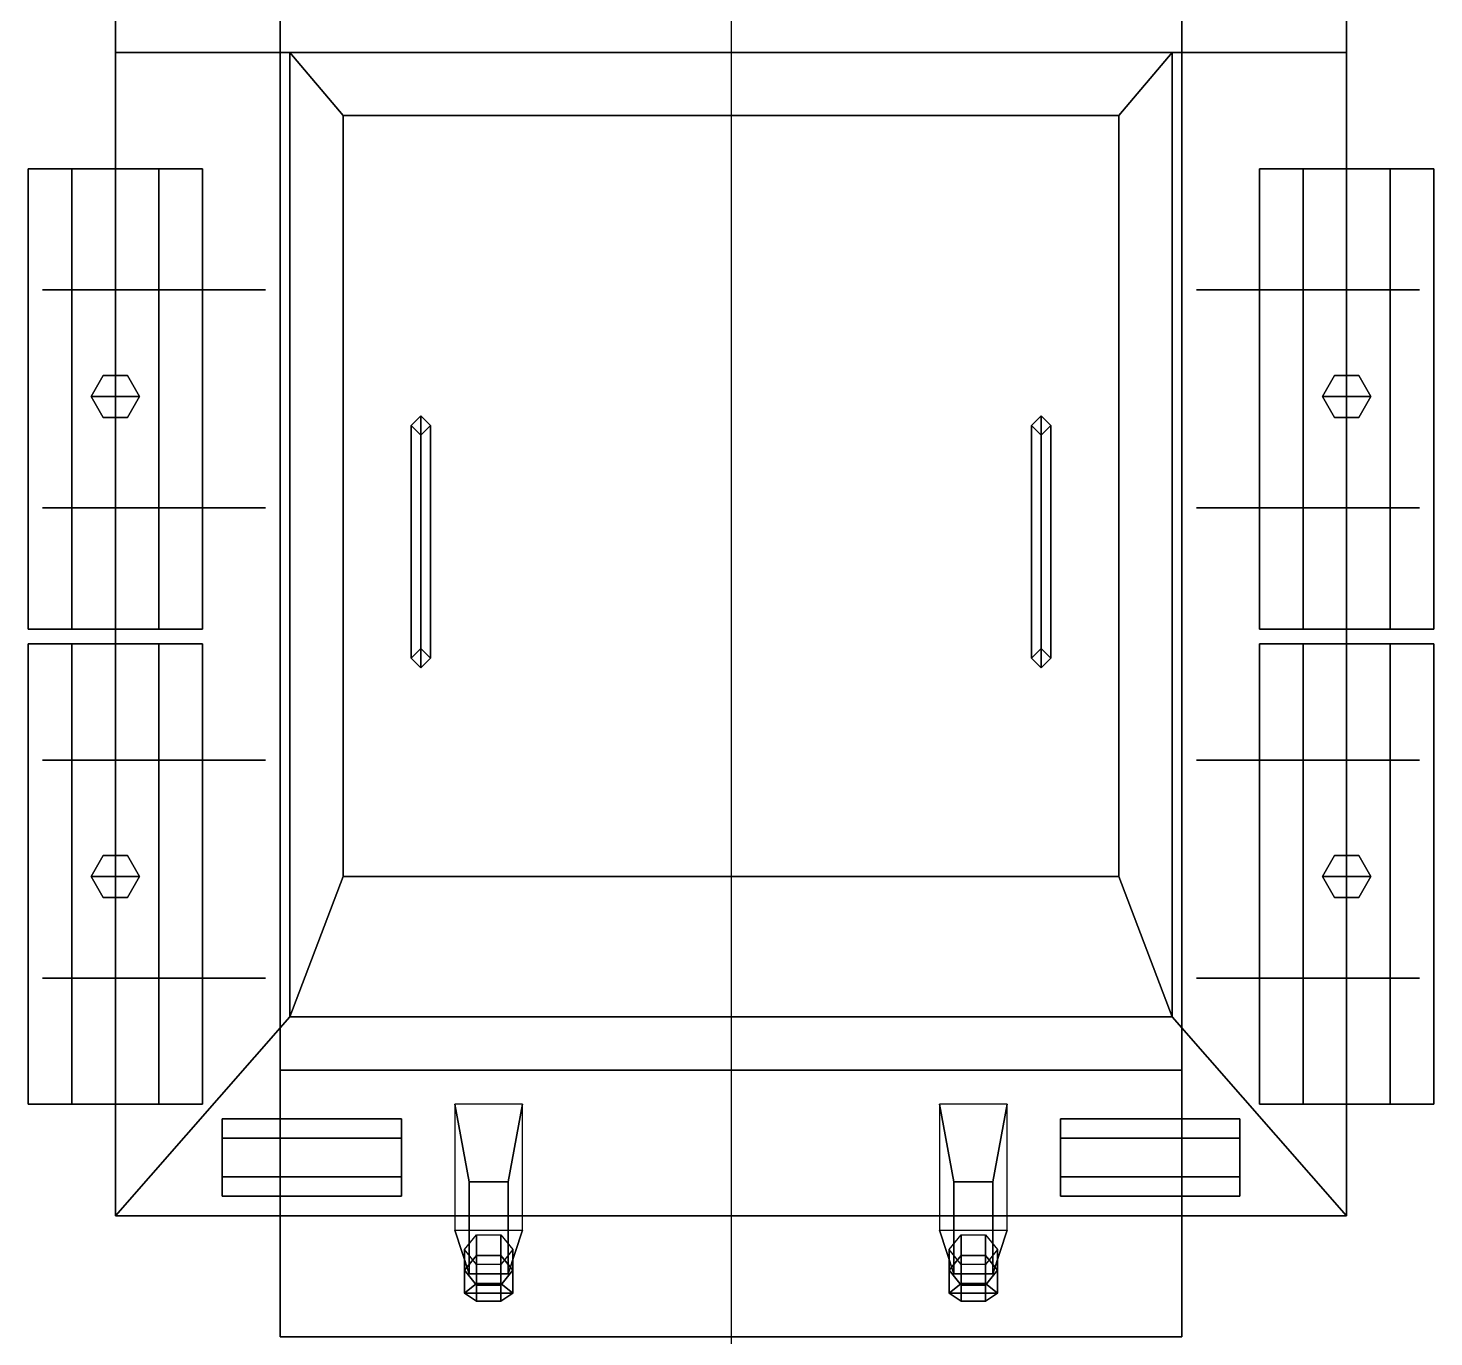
# Model space of a CAD drawing. Header units: millimetres. Extents: x -1.45 to 7, y -2.94 to 2.89.
# Drawn here: x -1.45 to 1.45, y -2.94 to -0.24 of the extents above; entities that cross this region are included whole.
import ezdxf

# ---------------------------------------------------------------- set-up
doc = ezdxf.new("R2010")
doc.units = ezdxf.units.MM

msp = doc.modelspace()

# ---------------------------------------------------------------- linework, layer by layer
msp.add_xline((0, 2.48, 1.54), (0, -1))
for points in [[(-0.93, 2.32, 0.38), (-0.93, -2.39, 0.38), (-0.93, -2.94, 0.84), (-0.93, 2.89, 0.71)], [(-0.93, 2.89, 0.71), (-0.93, -2.94, 0.84), (-0.93, -2.69, 1.11), (-0.93, 2.37, 1.11)], [(0.93, -2.94, 0.84), (0.93, -2.39, 0.38), (0.93, 2.32, 0.38), (0.93, 2.89, 0.71)], [(0.93, -2.69, 1.11), (0.93, -2.94, 0.84), (0.93, 2.89, 0.71), (0.93, 2.37, 1.11)], [(-1.27, 2.37, 1.11), (-1.27, -0.29, 1.11), (-0.93, -0.29, 1.99), (-0.93, 1.15, 1.99)], [(-0.93, 2.37, 1.11), (-0.93, -2.69, 1.11), (-1.27, -2.69, 1.11), (-1.27, 2.37, 1.11)], [(1.27, 2.37, 1.11), (1.27, -2.69, 1.11), (0.93, -2.69, 1.11), (0.93, 2.37, 1.11)], [(0.93, -0.29, 1.99), (1.27, -0.29, 1.11), (1.27, 2.37, 1.11), (0.93, 1.15, 1.99)], [(0.93, 2.32, 0.38), (0.93, -2.39, 0.38), (-0.93, -2.39, 0.38), (-0.93, 2.32, 0.38)], [(-0.93, 1.15, 1.99), (-0.93, -0.29, 1.99), (0.93, -0.29, 1.99), (0.93, 1.15, 1.99)], [(-1.27, -0.29, 1.11), (-1.27, -2.69, 1.11), (-0.91, -2.28, 1.54), (-0.91, -0.29, 1.54)], [(-0.93, -0.29, 1.99), (-1.27, -0.29, 1.11), (1.27, -0.29, 1.11), (0.93, -0.29, 1.99)], [(-0.91, -0.29, 1.54), (-0.91, -2.28, 1.54), (-0.8, -1.99, 1.66), (-0.8, -0.42, 1.66)], [(0.8, -0.42, 1.66), (0.91, -0.29, 1.54), (-0.91, -0.29, 1.54), (-0.8, -0.42, 1.66)], [(0.8, -1.99, 1.66), (0.91, -2.28, 1.54), (0.91, -0.29, 1.54), (0.8, -0.42, 1.66)], [(0.91, -2.28, 1.54), (1.27, -2.69, 1.11), (1.27, -0.29, 1.11), (0.91, -0.29, 1.54)], [(-0.8, -0.42, 1.66), (-0.8, -1.99, 1.66), (0.8, -1.99, 1.66), (0.8, -0.42, 1.66)], [(-1.36, -1.48, 1.3241), (-1.45, -1.48, 1.48), (-1.45, -0.53, 1.48), (-1.36, -0.53, 1.3241)], [(-1.45, -0.53, 1.48), (-1.09, -0.53, 1.48), (-1.18, -0.53, 1.3241), (-1.36, -0.53, 1.3241)], [(-1.45, -1.48, 1.48), (-1.36, -1.48, 1.6359), (-1.36, -0.53, 1.6359), (-1.45, -0.53, 1.48)], [(-1.36, -0.53, 1.6359), (-1.18, -0.53, 1.6359), (-1.09, -0.53, 1.48), (-1.45, -0.53, 1.48)], [(-1.18, -1.48, 1.3241), (-1.36, -1.48, 1.3241), (-1.36, -0.53, 1.3241), (-1.18, -0.53, 1.3241)], [(-1.36, -1.48, 1.6359), (-1.18, -1.48, 1.6359), (-1.18, -0.53, 1.6359), (-1.36, -0.53, 1.6359)], [(-1.09, -1.48, 1.48), (-1.18, -1.48, 1.3241), (-1.18, -0.53, 1.3241), (-1.09, -0.53, 1.48)], [(-1.18, -1.48, 1.6359), (-1.09, -1.48, 1.48), (-1.09, -0.53, 1.48), (-1.18, -0.53, 1.6359)], [(1.18, -0.53, 1.6359), (1.09, -0.53, 1.48), (1.09, -1.48, 1.48), (1.18, -1.48, 1.6359)], [(1.09, -0.53, 1.48), (1.18, -0.53, 1.3241), (1.18, -1.48, 1.3241), (1.09, -1.48, 1.48)], [(1.45, -0.53, 1.48), (1.09, -0.53, 1.48), (1.18, -0.53, 1.6359), (1.36, -0.53, 1.6359)], [(1.36, -0.53, 1.3241), (1.18, -0.53, 1.3241), (1.09, -0.53, 1.48), (1.45, -0.53, 1.48)], [(1.36, -0.53, 1.6359), (1.18, -0.53, 1.6359), (1.18, -1.48, 1.6359), (1.36, -1.48, 1.6359)], [(1.18, -0.53, 1.3241), (1.36, -0.53, 1.3241), (1.36, -1.48, 1.3241), (1.18, -1.48, 1.3241)], [(1.45, -0.53, 1.48), (1.36, -0.53, 1.6359), (1.36, -1.48, 1.6359), (1.45, -1.48, 1.48)], [(1.36, -0.53, 1.3241), (1.45, -0.53, 1.48), (1.45, -1.48, 1.48), (1.36, -1.48, 1.3241)], [(-1.33, -0.78, 1.25), (-1.11, -0.78, 1.25), (-0.96, -0.78, 1.39), (-1.42, -0.78, 1.39)], [(-1.11, -0.78, 1.25), (-1.33, -0.78, 1.25), (-1.42, -0.78, 1.39), (-0.96, -0.78, 1.39)], [(1.33, -0.78, 1.25), (1.11, -0.78, 1.25), (0.96, -0.78, 1.39), (1.42, -0.78, 1.39)], [(1.11, -0.78, 1.25), (1.33, -0.78, 1.25), (1.42, -0.78, 1.39), (0.96, -0.78, 1.39)], [(-1.295, -0.9567, 1.63), (-1.32, -1, 1.63), (-1.32, -1, 1.68), (-1.295, -0.9567, 1.68)], [(-1.32, -1, 1.68), (-1.22, -1, 1.68), (-1.245, -0.9567, 1.68), (-1.295, -0.9567, 1.68)], [(-1.245, -0.9567, 1.63), (-1.295, -0.9567, 1.63), (-1.295, -0.9567, 1.68), (-1.245, -0.9567, 1.68)], [(-1.22, -1, 1.63), (-1.245, -0.9567, 1.63), (-1.245, -0.9567, 1.68), (-1.22, -1, 1.68)], [(1.22, -1, 1.68), (1.32, -1, 1.68), (1.295, -0.9567, 1.68), (1.245, -0.9567, 1.68)], [(1.245, -0.9567, 1.63), (1.22, -1, 1.63), (1.22, -1, 1.68), (1.245, -0.9567, 1.68)], [(1.295, -0.9567, 1.63), (1.245, -0.9567, 1.63), (1.245, -0.9567, 1.68), (1.295, -0.9567, 1.68)], [(1.32, -1, 1.63), (1.295, -0.9567, 1.63), (1.295, -0.9567, 1.68), (1.32, -1, 1.68)], [(-1.32, -1, 1.63), (-1.295, -1.0433, 1.63), (-1.295, -1.0433, 1.68), (-1.32, -1, 1.68)], [(-1.295, -1.0433, 1.68), (-1.245, -1.0433, 1.68), (-1.22, -1, 1.68), (-1.32, -1, 1.68)], [(-1.245, -1.0433, 1.63), (-1.22, -1, 1.63), (-1.22, -1, 1.68), (-1.245, -1.0433, 1.68)], [(1.245, -1.0433, 1.68), (1.295, -1.0433, 1.68), (1.32, -1, 1.68), (1.22, -1, 1.68)], [(1.22, -1, 1.63), (1.245, -1.0433, 1.63), (1.245, -1.0433, 1.68), (1.22, -1, 1.68)], [(1.295, -1.0433, 1.63), (1.32, -1, 1.63), (1.32, -1, 1.68), (1.295, -1.0433, 1.68)], [(-1.295, -1.0433, 1.63), (-1.245, -1.0433, 1.63), (-1.245, -1.0433, 1.68), (-1.295, -1.0433, 1.68)], [(-0.66, -1.06, 1.74), (-0.64, -1.04, 1.76), (-0.64, -1.04, 1.66), (-0.66, -1.06, 1.66)], [(-0.64, -1.04, 1.76), (-0.66, -1.06, 1.74), (-0.66, -1.54, 1.74), (-0.64, -1.56, 1.76)], [(-0.64, -1.04, 1.76), (-0.62, -1.06, 1.74), (-0.62, -1.06, 1.66), (-0.64, -1.04, 1.66)], [(-0.62, -1.06, 1.74), (-0.64, -1.04, 1.76), (-0.64, -1.56, 1.76), (-0.62, -1.54, 1.74)], [(0.62, -1.06, 1.74), (0.64, -1.04, 1.76), (0.64, -1.04, 1.66), (0.62, -1.06, 1.66)], [(0.64, -1.04, 1.76), (0.62, -1.06, 1.74), (0.62, -1.54, 1.74), (0.64, -1.56, 1.76)], [(0.64, -1.04, 1.76), (0.66, -1.06, 1.74), (0.66, -1.06, 1.66), (0.64, -1.04, 1.66)], [(0.66, -1.06, 1.74), (0.64, -1.04, 1.76), (0.64, -1.56, 1.76), (0.66, -1.54, 1.74)], [(1.245, -1.0433, 1.63), (1.295, -1.0433, 1.63), (1.295, -1.0433, 1.68), (1.245, -1.0433, 1.68)], [(-0.64, -1.08, 1.72), (-0.66, -1.06, 1.74), (-0.66, -1.06, 1.66), (-0.64, -1.08, 1.66)], [(-0.66, -1.06, 1.74), (-0.64, -1.08, 1.72), (-0.64, -1.52, 1.72), (-0.66, -1.54, 1.74)], [(-0.62, -1.06, 1.74), (-0.64, -1.08, 1.72), (-0.64, -1.08, 1.66), (-0.62, -1.06, 1.66)], [(-0.64, -1.08, 1.72), (-0.62, -1.06, 1.74), (-0.62, -1.54, 1.74), (-0.64, -1.52, 1.72)], [(0.64, -1.08, 1.72), (0.62, -1.06, 1.74), (0.62, -1.06, 1.66), (0.64, -1.08, 1.66)], [(0.62, -1.06, 1.74), (0.64, -1.08, 1.72), (0.64, -1.52, 1.72), (0.62, -1.54, 1.74)], [(0.66, -1.06, 1.74), (0.64, -1.08, 1.72), (0.64, -1.08, 1.66), (0.66, -1.06, 1.66)], [(0.64, -1.08, 1.72), (0.66, -1.06, 1.74), (0.66, -1.54, 1.74), (0.64, -1.52, 1.72)], [(-1.11, -1.23, 1.25), (-1.33, -1.23, 1.25), (-1.42, -1.23, 1.39), (-0.96, -1.23, 1.39)], [(-1.33, -1.23, 1.25), (-1.11, -1.23, 1.25), (-0.96, -1.23, 1.39), (-1.42, -1.23, 1.39)], [(1.11, -1.23, 1.25), (1.33, -1.23, 1.25), (1.42, -1.23, 1.39), (0.96, -1.23, 1.39)], [(1.33, -1.23, 1.25), (1.11, -1.23, 1.25), (0.96, -1.23, 1.39), (1.42, -1.23, 1.39)], [(-1.36, -1.48, 1.3241), (-1.18, -1.48, 1.3241), (-1.09, -1.48, 1.48), (-1.45, -1.48, 1.48)], [(-1.45, -1.48, 1.48), (-1.09, -1.48, 1.48), (-1.18, -1.48, 1.6359), (-1.36, -1.48, 1.6359)], [(1.36, -1.48, 1.6359), (1.18, -1.48, 1.6359), (1.09, -1.48, 1.48), (1.45, -1.48, 1.48)], [(1.45, -1.48, 1.48), (1.09, -1.48, 1.48), (1.18, -1.48, 1.3241), (1.36, -1.48, 1.3241)], [(-1.45, -1.51, 1.48), (-1.09, -1.51, 1.48), (-1.18, -1.51, 1.3241), (-1.36, -1.51, 1.3241)], [(-1.36, -2.46, 1.3241), (-1.45, -2.46, 1.48), (-1.45, -1.51, 1.48), (-1.36, -1.51, 1.3241)], [(-1.36, -1.51, 1.6359), (-1.18, -1.51, 1.6359), (-1.09, -1.51, 1.48), (-1.45, -1.51, 1.48)], [(-1.45, -2.46, 1.48), (-1.36, -2.46, 1.6359), (-1.36, -1.51, 1.6359), (-1.45, -1.51, 1.48)], [(-1.18, -2.46, 1.3241), (-1.36, -2.46, 1.3241), (-1.36, -1.51, 1.3241), (-1.18, -1.51, 1.3241)], [(-1.36, -2.46, 1.6359), (-1.18, -2.46, 1.6359), (-1.18, -1.51, 1.6359), (-1.36, -1.51, 1.6359)], [(-1.09, -2.46, 1.48), (-1.18, -2.46, 1.3241), (-1.18, -1.51, 1.3241), (-1.09, -1.51, 1.48)], [(-1.18, -2.46, 1.6359), (-1.09, -2.46, 1.48), (-1.09, -1.51, 1.48), (-1.18, -1.51, 1.6359)], [(-0.66, -1.54, 1.74), (-0.64, -1.52, 1.72), (-0.64, -1.52, 1.66), (-0.66, -1.54, 1.66)], [(-0.64, -1.52, 1.72), (-0.62, -1.54, 1.74), (-0.62, -1.54, 1.66), (-0.64, -1.52, 1.66)], [(0.62, -1.54, 1.74), (0.64, -1.52, 1.72), (0.64, -1.52, 1.66), (0.62, -1.54, 1.66)], [(0.64, -1.52, 1.72), (0.66, -1.54, 1.74), (0.66, -1.54, 1.66), (0.64, -1.52, 1.66)], [(1.36, -1.51, 1.3241), (1.18, -1.51, 1.3241), (1.09, -1.51, 1.48), (1.45, -1.51, 1.48)], [(1.09, -1.51, 1.48), (1.18, -1.51, 1.3241), (1.18, -2.46, 1.3241), (1.09, -2.46, 1.48)], [(1.45, -1.51, 1.48), (1.09, -1.51, 1.48), (1.18, -1.51, 1.6359), (1.36, -1.51, 1.6359)], [(1.18, -1.51, 1.6359), (1.09, -1.51, 1.48), (1.09, -2.46, 1.48), (1.18, -2.46, 1.6359)], [(1.18, -1.51, 1.3241), (1.36, -1.51, 1.3241), (1.36, -2.46, 1.3241), (1.18, -2.46, 1.3241)], [(1.36, -1.51, 1.6359), (1.18, -1.51, 1.6359), (1.18, -2.46, 1.6359), (1.36, -2.46, 1.6359)], [(1.36, -1.51, 1.3241), (1.45, -1.51, 1.48), (1.45, -2.46, 1.48), (1.36, -2.46, 1.3241)], [(1.45, -1.51, 1.48), (1.36, -1.51, 1.6359), (1.36, -2.46, 1.6359), (1.45, -2.46, 1.48)], [(-0.64, -1.56, 1.76), (-0.66, -1.54, 1.74), (-0.66, -1.54, 1.66), (-0.64, -1.56, 1.66)], [(-0.62, -1.54, 1.74), (-0.64, -1.56, 1.76), (-0.64, -1.56, 1.66), (-0.62, -1.54, 1.66)], [(0.64, -1.56, 1.76), (0.62, -1.54, 1.74), (0.62, -1.54, 1.66), (0.64, -1.56, 1.66)], [(0.66, -1.54, 1.74), (0.64, -1.56, 1.76), (0.64, -1.56, 1.66), (0.66, -1.54, 1.66)], [(-1.33, -1.75, 1.25), (-1.11, -1.75, 1.25), (-0.96, -1.75, 1.39), (-1.42, -1.75, 1.39)], [(-1.11, -1.75, 1.25), (-1.33, -1.75, 1.25), (-1.42, -1.75, 1.39), (-0.96, -1.75, 1.39)], [(1.11, -1.75, 1.25), (1.33, -1.75, 1.25), (1.42, -1.75, 1.39), (0.96, -1.75, 1.39)], [(1.33, -1.75, 1.25), (1.11, -1.75, 1.25), (0.96, -1.75, 1.39), (1.42, -1.75, 1.39)], [(-1.32, -1.99, 1.68), (-1.22, -1.99, 1.68), (-1.245, -1.9467, 1.68), (-1.295, -1.9467, 1.68)], [(-1.295, -1.9467, 1.63), (-1.32, -1.99, 1.63), (-1.32, -1.99, 1.68), (-1.295, -1.9467, 1.68)], [(-1.245, -1.9467, 1.63), (-1.295, -1.9467, 1.63), (-1.295, -1.9467, 1.68), (-1.245, -1.9467, 1.68)], [(-1.22, -1.99, 1.63), (-1.245, -1.9467, 1.63), (-1.245, -1.9467, 1.68), (-1.22, -1.99, 1.68)], [(1.245, -1.9467, 1.63), (1.22, -1.99, 1.63), (1.22, -1.99, 1.68), (1.245, -1.9467, 1.68)], [(1.22, -1.99, 1.68), (1.32, -1.99, 1.68), (1.295, -1.9467, 1.68), (1.245, -1.9467, 1.68)], [(1.295, -1.9467, 1.63), (1.245, -1.9467, 1.63), (1.245, -1.9467, 1.68), (1.295, -1.9467, 1.68)], [(1.32, -1.99, 1.63), (1.295, -1.9467, 1.63), (1.295, -1.9467, 1.68), (1.32, -1.99, 1.68)], [(-1.295, -2.0333, 1.68), (-1.245, -2.0333, 1.68), (-1.22, -1.99, 1.68), (-1.32, -1.99, 1.68)], [(-1.32, -1.99, 1.63), (-1.295, -2.0333, 1.63), (-1.295, -2.0333, 1.68), (-1.32, -1.99, 1.68)], [(-1.245, -2.0333, 1.63), (-1.22, -1.99, 1.63), (-1.22, -1.99, 1.68), (-1.245, -2.0333, 1.68)], [(-0.8, -1.99, 1.66), (-0.91, -2.28, 1.54), (0.91, -2.28, 1.54), (0.8, -1.99, 1.66)], [(1.22, -1.99, 1.63), (1.245, -2.0333, 1.63), (1.245, -2.0333, 1.68), (1.22, -1.99, 1.68)], [(1.245, -2.0333, 1.68), (1.295, -2.0333, 1.68), (1.32, -1.99, 1.68), (1.22, -1.99, 1.68)], [(1.295, -2.0333, 1.63), (1.32, -1.99, 1.63), (1.32, -1.99, 1.68), (1.295, -2.0333, 1.68)], [(-1.295, -2.0333, 1.63), (-1.245, -2.0333, 1.63), (-1.245, -2.0333, 1.68), (-1.295, -2.0333, 1.68)], [(1.245, -2.0333, 1.63), (1.295, -2.0333, 1.63), (1.295, -2.0333, 1.68), (1.245, -2.0333, 1.68)], [(-1.11, -2.2, 1.25), (-1.33, -2.2, 1.25), (-1.42, -2.2, 1.39), (-0.96, -2.2, 1.39)], [(-1.33, -2.2, 1.25), (-1.11, -2.2, 1.25), (-0.96, -2.2, 1.39), (-1.42, -2.2, 1.39)], [(1.33, -2.2, 1.25), (1.11, -2.2, 1.25), (0.96, -2.2, 1.39), (1.42, -2.2, 1.39)], [(1.11, -2.2, 1.25), (1.33, -2.2, 1.25), (1.42, -2.2, 1.39), (0.96, -2.2, 1.39)], [(-0.91, -2.28, 1.54), (-1.27, -2.69, 1.11), (1.27, -2.69, 1.11), (0.91, -2.28, 1.54)], [(-0.93, -2.94, 0.84), (-0.93, -2.39, 0.38), (0.93, -2.39, 0.38), (0.93, -2.94, 0.84)], [(-1.36, -2.46, 1.3241), (-1.18, -2.46, 1.3241), (-1.09, -2.46, 1.48), (-1.45, -2.46, 1.48)], [(-1.45, -2.46, 1.48), (-1.09, -2.46, 1.48), (-1.18, -2.46, 1.6359), (-1.36, -2.46, 1.6359)], [(-0.57, -2.72, 1.07), (-0.54, -2.81, 1.16), (-0.54, -2.62, 1.34), (-0.57, -2.46, 1.34)], [(-0.57, -2.46, 1.34), (-0.54, -2.62, 1.34), (-0.46, -2.62, 1.34), (-0.43, -2.46, 1.34)], [(-0.46, -2.62, 1.34), (-0.46, -2.81, 1.16), (-0.43, -2.72, 1.07), (-0.43, -2.46, 1.34)], [(0.43, -2.46, 1.34), (0.46, -2.62, 1.34), (0.54, -2.62, 1.34), (0.57, -2.46, 1.34)], [(0.43, -2.72, 1.07), (0.46, -2.81, 1.16), (0.46, -2.62, 1.34), (0.43, -2.46, 1.34)], [(0.54, -2.62, 1.34), (0.54, -2.81, 1.16), (0.57, -2.72, 1.07), (0.57, -2.46, 1.34)], [(1.45, -2.46, 1.48), (1.09, -2.46, 1.48), (1.18, -2.46, 1.3241), (1.36, -2.46, 1.3241)], [(1.36, -2.46, 1.6359), (1.18, -2.46, 1.6359), (1.09, -2.46, 1.48), (1.45, -2.46, 1.48)], [(-0.68, -2.53, 0.6293), (-0.68, -2.49, 0.56), (-1.05, -2.49, 0.56), (-1.05, -2.53, 0.6293)], [(-0.68, -2.49, 0.56), (-0.68, -2.53, 0.4907), (-1.05, -2.53, 0.4907), (-1.05, -2.49, 0.56)], [(-0.68, -2.53, 0.4907), (-0.68, -2.49, 0.56), (-0.68, -2.61, 0.6293), (-0.68, -2.65, 0.56)], [(0.68, -2.61, 0.6293), (0.68, -2.61, 0.6293), (0.68, -2.49, 0.56), (0.68, -2.53, 0.4907)], [(1.05, -2.53, 0.6293), (1.05, -2.49, 0.56), (0.68, -2.49, 0.56), (0.68, -2.53, 0.6293)], [(1.05, -2.49, 0.56), (1.05, -2.53, 0.4907), (0.68, -2.53, 0.4907), (0.68, -2.49, 0.56)], [(-0.68, -2.61, 0.6293), (-0.68, -2.53, 0.6293), (-1.05, -2.53, 0.6293), (-1.05, -2.61, 0.6293)], [(-0.68, -2.53, 0.4907), (-0.68, -2.61, 0.4907), (-1.05, -2.61, 0.4907), (-1.05, -2.53, 0.4907)], [(-0.68, -2.61, 0.4907), (-0.68, -2.53, 0.4907), (-0.68, -2.65, 0.56), (-0.68, -2.61, 0.4907)], [(0.68, -2.65, 0.56), (0.68, -2.61, 0.6293), (0.68, -2.53, 0.4907), (0.68, -2.61, 0.4907)], [(1.05, -2.61, 0.6293), (1.05, -2.53, 0.6293), (0.68, -2.53, 0.6293), (0.68, -2.61, 0.6293)], [(1.05, -2.53, 0.4907), (1.05, -2.61, 0.4907), (0.68, -2.61, 0.4907), (0.68, -2.53, 0.4907)], [(-0.68, -2.65, 0.56), (-0.68, -2.61, 0.6293), (-1.05, -2.61, 0.6293), (-1.05, -2.65, 0.56)], [(-0.68, -2.61, 0.4907), (-0.68, -2.65, 0.56), (-1.05, -2.65, 0.56), (-1.05, -2.61, 0.4907)], [(1.05, -2.65, 0.56), (1.05, -2.61, 0.6293), (0.68, -2.61, 0.6293), (0.68, -2.65, 0.56)], [(1.05, -2.61, 0.4907), (1.05, -2.65, 0.56), (0.68, -2.65, 0.56), (0.68, -2.61, 0.4907)], [(-0.54, -2.62, 1.34), (-0.54, -2.81, 1.16), (-0.46, -2.81, 1.16), (-0.46, -2.62, 1.34)], [(0.46, -2.62, 1.34), (0.46, -2.81, 1.16), (0.54, -2.81, 1.16), (0.54, -2.62, 1.34)], [(-0.93, -2.69, 1.11), (-0.93, -2.94, 0.84), (0.93, -2.94, 0.84), (0.93, -2.69, 1.11)], [(-0.43, -2.72, 1.07), (-0.46, -2.81, 1.16), (-0.54, -2.81, 1.16), (-0.57, -2.72, 1.07)], [(0.57, -2.72, 1.07), (0.54, -2.81, 1.16), (0.46, -2.81, 1.16), (0.43, -2.72, 1.07)], [(-0.55, -2.76, 1.12), (-0.525, -2.7294, 1.0894), (-0.525, -2.7718, 1.047), (-0.55, -2.8024, 1.0776)], [(-0.525, -2.7294, 1.0894), (-0.475, -2.7294, 1.0894), (-0.475, -2.7718, 1.047), (-0.525, -2.7718, 1.047)], [(-0.475, -2.7294, 1.0894), (-0.45, -2.76, 1.12), (-0.45, -2.8024, 1.0776), (-0.475, -2.7718, 1.047)], [(0.45, -2.76, 1.12), (0.475, -2.7294, 1.0894), (0.475, -2.7718, 1.047), (0.45, -2.8024, 1.0776)], [(0.475, -2.7294, 1.0894), (0.525, -2.7294, 1.0894), (0.525, -2.7718, 1.047), (0.475, -2.7718, 1.047)], [(0.525, -2.7294, 1.0894), (0.55, -2.76, 1.12), (0.55, -2.8024, 1.0776), (0.525, -2.7718, 1.047)], [(-0.525, -2.7906, 1.1506), (-0.55, -2.76, 1.12), (-0.55, -2.8024, 1.0776), (-0.525, -2.833, 1.1082)], [(-0.55, -2.8024, 1.0776), (-0.525, -2.7718, 1.047), (-0.525, -2.83, 1.01), (-0.55, -2.85, 1.06)], [(-0.525, -2.7718, 1.047), (-0.475, -2.7718, 1.047), (-0.475, -2.83, 1.01), (-0.525, -2.83, 1.01)], [(-0.45, -2.76, 1.12), (-0.475, -2.7906, 1.1506), (-0.475, -2.833, 1.1082), (-0.45, -2.8024, 1.0776)], [(-0.475, -2.7718, 1.047), (-0.45, -2.8024, 1.0776), (-0.45, -2.85, 1.06), (-0.475, -2.83, 1.01)], [(0.475, -2.7906, 1.1506), (0.45, -2.76, 1.12), (0.45, -2.8024, 1.0776), (0.475, -2.833, 1.1082)], [(0.45, -2.8024, 1.0776), (0.475, -2.7718, 1.047), (0.475, -2.83, 1.01), (0.45, -2.85, 1.06)], [(0.475, -2.7718, 1.047), (0.525, -2.7718, 1.047), (0.525, -2.83, 1.01), (0.475, -2.83, 1.01)], [(0.55, -2.76, 1.12), (0.525, -2.7906, 1.1506), (0.525, -2.833, 1.1082), (0.55, -2.8024, 1.0776)], [(0.525, -2.7718, 1.047), (0.55, -2.8024, 1.0776), (0.55, -2.85, 1.06), (0.525, -2.83, 1.01)], [(-0.525, -2.833, 1.1082), (-0.55, -2.8024, 1.0776), (-0.55, -2.85, 1.06), (-0.525, -2.8661, 1.11)], [(-0.475, -2.7906, 1.1506), (-0.525, -2.7906, 1.1506), (-0.525, -2.833, 1.1082), (-0.475, -2.833, 1.1082)], [(-0.45, -2.8024, 1.0776), (-0.475, -2.833, 1.1082), (-0.475, -2.8661, 1.11), (-0.45, -2.85, 1.06)], [(0.475, -2.833, 1.1082), (0.45, -2.8024, 1.0776), (0.45, -2.85, 1.06), (0.475, -2.8661, 1.11)], [(0.525, -2.7906, 1.1506), (0.475, -2.7906, 1.1506), (0.475, -2.833, 1.1082), (0.525, -2.833, 1.1082)], [(0.55, -2.8024, 1.0776), (0.525, -2.833, 1.1082), (0.525, -2.8661, 1.11), (0.55, -2.85, 1.06)], [(-0.45, -2.85, 1.06), (-0.55, -2.85, 1.06), (-0.525, -2.83, 1.01), (-0.475, -2.83, 1.01)], [(-0.475, -2.833, 1.1082), (-0.525, -2.833, 1.1082), (-0.525, -2.8661, 1.11), (-0.475, -2.8661, 1.11)], [(0.55, -2.85, 1.06), (0.45, -2.85, 1.06), (0.475, -2.83, 1.01), (0.525, -2.83, 1.01)], [(0.525, -2.833, 1.1082), (0.475, -2.833, 1.1082), (0.475, -2.8661, 1.11), (0.525, -2.8661, 1.11)], [(-0.475, -2.8661, 1.11), (-0.525, -2.8661, 1.11), (-0.55, -2.85, 1.06), (-0.45, -2.85, 1.06)], [(0.525, -2.8661, 1.11), (0.475, -2.8661, 1.11), (0.45, -2.85, 1.06), (0.55, -2.85, 1.06)]]:
    msp.add_3dface(points)

doc.saveas('drawing.dxf')
